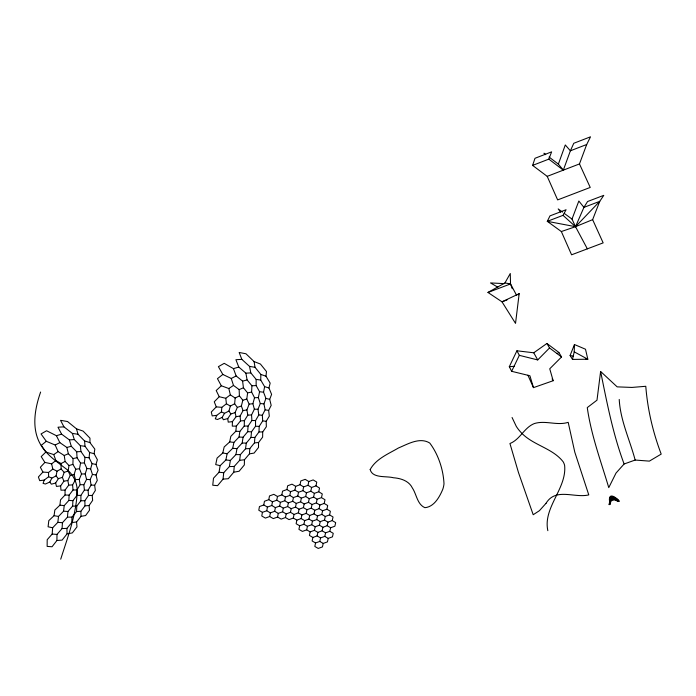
<?xml version="1.0" encoding="UTF-8"?>
<svg xmlns="http://www.w3.org/2000/svg" width="696" height="696" viewBox="0 0 696 696"><rect width="100%" height="100%" fill="white"/><g stroke="black" fill="none" stroke-linecap="round" stroke-linejoin="round"><path stroke-width="1.04" d="M233.769 472.21L234.221 466.442L239.659 460.326L240.381 454.61L245.531 448.781L246.288 443.108L250.969 437.462L251.5 431.807L255.536 426.248L255.554 420.567L258.799 414.981L257.999 409.222L260.295 403.532L258.355 397.616L259.582 391.735L256.128 385.567L256.163 379.416L250.804 372.882L249.533 366.392L241.843 359.362L239.163 352.463L245.966 353.777L254.066 361.555L260.417 364.034L266.481 371.542L265.994 376.223L270.161 383.122L268.943 387.959L271.597 394.38L269.7 399.33L271.188 405.376L268.656 410.414L269.317 416.138L266.203 421.263L266.342 426.726L262.714 431.955L262.618 437.158L258.547 442.543L258.512 447.476L254.075 453.087L249.446 453.853L244.453 459.778L244.34 464.963L239.111 471.244L233.769 472.21L228.253 478.726L223.051 479.118L217.561 485.66L212.75 485.234L213.489 478.213L219.023 472.253L220.145 465.659L225.861 459.986L227.131 453.775L232.716 448.294L233.9 442.412L239.032 437.027L239.842 431.433L244.261 426.039L244.374 420.662L247.82 415.138L246.906 409.927L249.133 404.159L246.802 399.034L247.602 392.892L243.443 387.785L242.591 381.13L236.153 375.962L233.456 368.645L224.216 363.338L218.396 366.653L222.833 374.448L231.255 378.476L233.482 385.419L239.146 389.595L239.398 395.876L242.834 400.235L241.364 406.012L243.052 410.596L240.111 416.017L240.494 420.88L236.37 426.074L235.822 431.259L230.828 436.331L229.706 441.899L224.173 446.962L222.79 452.965L217.065 458.107L215.716 464.589L220.145 465.659M89.941 442.604L89.967 438.167L83.12 431.111L76.473 428.814L67.529 421.524L60.552 420.332L63.936 426.848L72.384 433.434L78.03 434.26L84.564 440.942L89.941 442.604L94.83 449.103L94.091 453.696L97.405 459.76L95.987 464.467L98.093 470.183L96.048 474.977L97.283 480.397L94.656 485.286L95.343 490.454L92.203 495.448L92.638 500.38L89.071 505.522L89.514 510.203L85.608 515.553L81.023 516.328L76.569 521.991L76.978 526.898L72.341 532.91L67.051 533.867L62.127 540.096L56.924 540.505L52.043 546.76L47.145 546.404L47.197 539.731L52.183 534.032L52.652 527.768L57.846 522.339L58.516 516.432L63.597 511.186L64.206 505.609L68.852 500.459L69.104 495.143L73.019 489.993L72.602 484.894L75.525 479.631L74.072 474.698L75.751 469.217L72.889 464.38L73.08 458.551L68.382 453.748L66.859 447.45L59.856 442.613L56.419 435.705L46.58 430.754L41.047 433.947L46.293 441.29L55.175 445.031L58.107 451.6L64.232 455.497L65.111 461.448L69.008 465.546L68.095 471.035L70.261 475.368L67.843 480.527L68.704 485.138L65.076 490.088L65.032 495.013L60.508 499.867L59.934 505.157L54.853 510.003L54.062 515.701L48.798 520.625L48.094 526.794L52.652 527.768M56.924 540.505L56.976 534.432L62.066 528.56L62.44 522.713L67.46 517.137L67.938 511.499L72.61 506.105L72.923 500.642L77.021 495.343L76.882 489.993L80.162 484.686L79.257 479.413L81.528 473.985L79.501 468.721L80.562 463.084L77.047 457.742L76.708 451.782L71.288 446.284L69.4 439.898L61.605 434.147L57.994 427.214L63.936 426.848M249.446 453.853L249.829 448.546L254.466 442.874L254.875 437.445L259.008 431.938L259.182 426.378L262.697 420.95L262.34 415.225L265.132 409.814L263.941 403.88L265.915 398.425L263.558 392.205L264.619 386.663L260.748 380.068L260.826 374.422L255.04 367.314L254.066 361.555M67.051 533.867L66.92 528.386L71.801 522.539L71.949 517.111L76.569 511.543L76.76 506.157L80.919 500.772L80.884 495.404L84.407 490.097L83.851 484.712L86.565 479.396L85.182 473.941L86.939 468.53L84.381 462.936L85.034 457.359L80.936 451.539L80.353 445.71L74.315 439.576L72.384 433.434M240.111 416.017L236.109 416.695L232.42 421.619L232.29 426.143L236.37 426.074M572.477 359.423L574.217 351.845L574.461 344.537L585.501 349.227L587.815 359.232L572.477 359.423L570.102 355.491L574.461 344.537M223.051 479.118L223.729 472.715L229.384 466.581L230.367 460.421L235.918 454.592L236.979 448.65L242.182 443.013L243.061 437.253L247.672 431.711L248.089 426.074L251.9 420.506L251.552 414.938L254.362 409.239L252.909 403.671L254.545 397.729L251.621 392.074L251.909 385.784L247.106 379.938L245.897 373.178L238.771 367.044L235.909 359.702L241.843 359.362M221.833 407.351L216.282 406.873L211.297 412.006L212.193 415.895L216.734 415.364L221.432 411.875L221.833 407.351L226.409 403.784L225.791 398.295L230.341 394.841L228.827 388.533L221.311 385.758L217.456 378.659L222.833 374.448M236.109 416.695L235.057 412.624L237.336 407.386L234.639 403.75L235.17 398.051L239.398 395.876M81.023 516.328L80.884 511.29L84.982 505.87L84.86 500.72L88.47 495.456L88.088 490.184L91.089 485.008L90.158 479.596L92.438 474.437L90.637 468.826L92.081 463.64L89.088 457.768L89.61 452.513L85.043 446.293L84.564 440.942M507.019 299.941L501.999 301.829L519.173 293.66L515.527 323.396L501.999 301.829L487.966 292.45L504.939 282.941L510.272 273.511L510.525 283.942L512.265 288.727M600.613 371.473L596.994 400.174L587.267 407.604C591.174 435.113 600.848 461.117 608.765 487.626L616.021 473.062L624.112 463.997L635.152 460.047L649.368 461.126L661.2 454.097C652.926 432.225 647.602 409.579 645.784 386.289L631.942 387.428L617.161 386.863L600.613 371.473C606.973 402.758 612.898 433.965 624.112 463.997M332.236 520.582L333.053 516.98L329.582 514.909L325.293 516.467L321.804 514.405L317.515 515.962L314.009 513.883L309.711 515.449L306.188 513.37L301.89 514.936L298.34 512.856L294.043 514.422L290.476 512.334L286.178 513.9L282.593 511.812L278.287 513.387L274.676 511.29L270.37 512.865L266.742 510.768L262.435 512.343L261.766 516.006L265.394 518.094L269.683 516.519L273.293 518.598L277.582 517.032L281.167 519.112L285.456 517.546L289.023 519.616L293.312 518.059L296.861 520.121L301.142 518.563L304.674 520.625L308.946 519.068L312.46 521.13L316.732 519.581L320.23 521.635L324.501 520.086L327.973 522.13L332.236 520.582L335.69 522.635L334.872 526.211L330.626 527.751L327.172 525.715L322.909 527.263L319.438 525.228L315.184 526.768L311.695 524.732L307.432 526.272L303.917 524.236L299.654 525.784L296.122 523.731L296.861 520.121M263.784 504.965L264.454 501.259L268.795 499.667L272.44 501.799L276.782 500.207L280.41 502.338L284.742 500.755L288.353 502.877L292.677 501.294L296.27 503.408L300.594 501.833L304.161 503.947L308.485 502.364L312.034 504.478L316.349 502.903L319.882 505.009L324.197 503.434L327.712 505.54L326.902 509.194L322.596 510.76L319.09 508.672L314.783 510.238L311.26 508.15L306.953 509.716L303.404 507.628L299.089 509.194L295.522 507.097L291.206 508.672L287.622 506.566L283.307 508.141L279.696 506.035L275.381 507.619L271.753 505.505L267.429 507.088L263.784 504.965L259.451 506.558L258.79 510.246L262.435 512.343M266.742 510.768L267.429 507.088M268.795 499.667L269.491 495.935L273.841 494.334L277.486 496.483L281.837 494.891L285.464 497.031L289.814 495.439L293.416 497.579L297.766 495.987L301.351 498.127L305.692 496.535L309.259 498.667L313.591 497.083L317.141 499.206L321.474 497.623L325.006 499.745L324.197 503.434M269.683 516.519L270.37 512.865M271.753 505.505L272.44 501.799M274.676 511.29L275.381 507.619M276.782 500.207L277.486 496.483M277.582 517.032L278.287 513.387M279.696 506.035L280.41 502.338M281.837 494.891L282.559 491.141L286.926 489.54L290.554 491.698L294.913 490.106L298.514 492.255L302.873 490.663L306.457 492.812L310.816 491.219L314.383 493.36L318.733 491.767L322.283 493.908L321.474 497.623M282.593 511.812L283.307 508.141M284.742 500.755L285.464 497.031M286.926 489.54L287.657 485.773L292.033 484.164L295.661 486.339L300.037 484.738L303.639 486.904L308.015 485.303L311.599 487.47L315.967 485.869L319.534 488.027L318.733 491.767M285.456 517.546L286.178 513.9M287.622 506.566L288.353 502.877M289.814 495.439L290.554 491.698M290.476 512.334L291.206 508.672M292.677 501.294L293.416 497.579M294.913 490.106L295.661 486.339M293.312 518.059L294.043 514.422M295.522 507.097L296.27 503.408M297.766 495.987L298.514 492.255M300.037 484.738L300.794 480.953L305.187 479.344L308.789 481.528L313.174 479.918L316.758 482.093L315.967 485.869M68.095 471.035L64.18 472.375L62.405 477.36L58.333 478.683L56.072 475.899L57.028 471.192L61.1 468.947L61.074 463.545L55.88 460.552L53.731 454.584L45.884 452.017L41.299 445.327L46.293 441.29M298.34 512.856L299.089 509.194M300.594 501.833L301.351 498.127M302.873 490.663L303.639 486.904M299.654 525.784L298.915 529.369L302.421 531.396L306.675 529.856L310.164 531.883L314.409 530.343L317.881 532.362L322.126 530.822L325.58 532.84L329.817 531.309L333.254 533.327L332.453 536.86L328.225 538.382L324.788 536.381L320.56 537.912L317.106 535.911L312.878 537.442L309.407 535.433L310.164 531.883M301.142 518.563L301.89 514.936M303.404 507.628L304.161 503.947M305.692 496.535L306.457 492.812M308.015 485.303L308.789 481.528M303.917 524.236L304.674 520.625M306.188 513.37L306.953 509.716M308.485 502.364L309.259 498.667M310.816 491.219L311.599 487.47M306.675 529.856L307.432 526.272M308.946 519.068L309.711 515.449M311.26 508.15L312.034 504.478M313.591 497.083L314.383 493.36M609.261 504.609L609.478 503.591A44.892 33.26 -23.1 0 0 609.87 501.059C608.487 493.629 616.813 497.631 618.979 501.155M311.695 524.732L312.46 521.13M314.009 513.883L314.783 510.238M316.349 502.903L317.141 499.206M312.878 537.442L312.113 540.966L315.566 542.958L319.786 541.436L323.222 543.419L327.433 541.897L328.225 538.382M314.409 530.343L315.184 526.768M316.732 519.581L317.515 515.962M319.09 508.672L319.882 505.009M315.566 542.958L314.81 546.456L318.237 548.431L322.439 546.917L323.222 543.419M317.106 535.911L317.881 532.362M319.438 525.228L320.23 521.635M321.804 514.405L322.596 510.76M319.786 541.436L320.56 537.912M322.126 530.822L322.909 527.263M324.501 520.086L325.293 516.467M324.788 536.381L325.58 532.84M327.172 525.715L327.973 522.13M329.582 514.909L330.391 511.282L326.902 509.194M329.817 531.309L330.626 527.751M216.734 415.364L215.273 418.827L217.544 419.488L222.137 417.409L224.53 413.32L228.932 411.031L230.367 406.072L234.639 403.75M40.62 392.039C34.8 408.665 31.233 428.405 40.542 444.492C46.31 454.488 55.993 461.109 64.946 467.999C72.984 473.532 77.813 482.963 77.152 492.768C75.968 515.719 67.582 537.503 60.717 559.192M532.605 165.404L534.989 158.288L551.632 151.85L548.813 159.132L532.605 165.404L547.213 176.358L557.653 199.909L590.225 187.441L579.472 163.934L586.693 144.498L590.521 136.808L573.774 143.28L570.381 150.806L563.325 170.155L548.813 159.132M55.88 460.552L51.635 463.858L52.809 469.052L48.555 472.471L48.607 476.76L44.222 480.101L43.082 483.398L45.44 484.007L49.86 482.006L51.869 478.1L56.072 475.899M609.948 504.365L610.157 503.765A34.478 25.482 -23.7 0 0 610.575 502.408L611.218 500.824L613.55 500.05A5.02 3.654 -24.8 0 1 614.69 499.989L618.283 501.398M563.325 170.155L558.366 164.117L565.291 144.959L570.381 150.806L586.693 144.498M563.02 215.342L575.514 226.687L572.008 219.092L578.837 201.022L583.927 207.373L575.514 226.687L561.35 231.542L547.3 221.337L549.988 215.873L566.109 209.722L563.02 215.342L547.3 221.337L575.514 226.687L592.635 219.649L599.752 201.344L603.789 195.341L587.554 201.536L583.927 207.373L599.752 201.344L575.514 226.687L587.346 248.855M533.467 387.637L529.917 375.77L511.647 371.307L509.307 366.696L516.919 350.793L533.754 352.785L546.917 343.476L558.871 352.437L561.55 356.961L549.744 368.784L553.155 380.721L533.467 387.637L527.925 375.222M511.647 371.307L519.329 355.343L516.919 350.793M49.86 482.006L51.356 484.19L55.645 483.033L58.333 478.683M222.137 417.409L223.39 419.731L227.757 418.548L230.881 413.981L235.057 412.624M65.076 490.088L60.97 490.193L60.648 485.904L63.875 481.206L67.843 480.527M518.111 294.913L519.173 293.66M48.555 472.471L42.917 472.071L38.402 476.969L39.698 480.649L44.222 480.101M51.635 463.858L44.883 462.422L40.359 467.268L42.917 472.071M225.791 398.295L219.24 396.72L214.246 401.792L216.282 406.873M519.329 355.343L537.712 359.928L549.527 347.974L546.917 343.476M45.884 452.017L41.212 456.602L44.883 462.422M221.311 385.758L216.204 390.543L219.24 396.72M557.113 353.655L558.871 352.437M53.731 454.584L58.107 451.6M228.827 388.533L233.482 385.419M61.074 463.545L65.111 461.448M55.175 445.031L59.856 442.613M231.255 378.476L236.153 375.962M64.232 455.497L68.382 453.748M239.146 389.595L243.443 387.785M547.213 176.358L579.472 163.934M487.966 292.45L510.525 283.942L516.554 295.226M237.336 407.386L241.364 406.012M242.834 400.235L246.802 399.034M69.008 465.546L72.889 464.38M233.456 368.645L238.771 367.044M56.419 435.705L61.605 434.147M242.591 381.13L247.106 379.938M66.859 447.45L71.288 446.284M247.602 392.892L251.621 392.074M73.08 458.551L77.047 457.742M243.052 410.596L246.906 409.927M70.261 475.368L74.072 474.698M75.751 469.217L79.501 468.721M249.133 404.159L252.909 403.671M60.648 485.904L56.463 486.426L55.645 483.033M232.42 421.619L228.227 422.133L227.757 418.548M71.801 522.539L76.569 521.991M239.659 460.326L244.453 459.778M84.982 505.87L89.071 505.522M254.466 442.874L258.547 442.543M509.307 366.696L514.579 366.279M69.4 439.898L74.315 439.576M68.704 485.138L72.602 484.894M245.897 373.178L250.804 372.882M75.525 479.631L79.257 479.413M76.569 511.543L80.884 511.29M240.494 420.88L244.374 420.662M76.708 451.782L80.936 451.539M247.82 415.138L251.552 414.938M245.531 448.781L249.829 448.546M251.909 385.784L256.128 385.567M80.562 463.084L84.381 462.936M62.066 528.56L66.92 528.386M254.545 397.729L258.355 397.616M229.384 466.581L234.221 466.442M81.528 473.985L85.182 473.941M80.919 500.772L84.86 500.72M254.362 409.239L257.999 409.222M250.969 437.462L254.875 437.445M67.46 517.137L71.949 517.111M88.47 495.456L92.203 495.448M73.019 489.993L76.882 489.993M235.918 454.592L240.381 454.61M259.008 431.938L262.714 431.955M80.162 484.686L83.851 484.712M244.261 426.039L248.089 426.074M72.61 506.105L76.76 506.157M251.9 420.506L255.554 420.567M77.021 495.343L80.884 495.404M242.182 443.013L246.288 443.108M84.407 490.097L88.088 490.184M247.672 431.711L251.5 431.807M65.032 495.013L69.104 495.143M255.536 426.248L259.182 426.378M235.822 431.259L239.842 431.433M68.852 500.459L72.923 500.642M504.208 283.62L490.506 282.933L497.875 287.204M508.419 283.837L510.525 283.942L504.939 282.941M239.032 437.027L243.061 437.253M86.565 479.396L90.158 479.596M258.799 414.981L262.34 415.225M63.597 511.186L67.938 511.499M91.089 485.008L94.656 485.286M86.939 468.53L90.637 468.826M57.846 522.339L62.44 522.713M52.183 534.032L56.976 534.432M232.716 448.294L236.979 448.65M262.697 420.95L266.203 421.263M260.295 403.532L263.941 403.88M225.861 459.986L230.367 460.421M219.023 472.253L223.729 472.715M85.034 457.359L89.088 457.768M59.934 505.157L64.206 505.609M259.582 391.735L263.558 392.205M229.706 441.899L233.9 442.412M80.353 445.71L85.043 446.293M256.163 379.416L260.748 380.068M92.438 474.437L96.048 474.977M54.062 515.701L58.516 516.432M249.533 366.392L255.04 367.314M265.132 409.814L268.656 410.414M222.79 452.965L227.131 453.775M570.102 355.491L573.226 356.152M585.727 358.797L587.815 359.232L574.217 351.845M92.081 463.64L95.987 464.467M265.915 398.425L269.7 399.33M89.61 452.513L94.091 453.696M264.619 386.663L268.943 387.959M260.826 374.422L265.994 376.223M48.607 476.76L51.869 478.1M221.432 411.875L224.53 413.32M52.809 469.052L57.028 471.192M226.409 403.784L230.367 406.072M230.341 394.841L235.17 398.051M562.507 212.097L558.192 208.913L560.602 212.123M564.238 213.368L572.008 219.092M549.527 347.974L561.55 356.961M545.699 154.477L544.002 153.198L545.203 154.677M549.074 157.052L558.366 164.117M618.457 501.337L615.481 499.519L612.645 499.284A4.254 3.106 -24.8 0 0 611.723 499.528L610.749 500.276L610.331 502.086A44.631 33.077 -23.2 0 1 609.783 504.426M618.631 501.277L614.986 498.841L611.218 498.701A1.035 0.757 -24.9 0 0 610.705 499.136L610.035 502.416A43.9 32.512 -23.2 0 1 609.609 504.487M618.805 501.216C616.247 497.527 608.565 495.378 609.887 502.295A36.61 27.048 -23.4 0 1 609.435 504.548M619.144 501.094C615.447 496.7 608.026 491.959 609.592 501.79A41.577 30.763 -23.2 0 1 609.087 504.67M61.1 468.947L64.18 472.375M228.932 411.031L230.881 413.981M552.119 378.868L553.155 380.721M533.754 352.785L537.712 359.928M592.635 219.649L603.154 242.878L571.581 254.806L561.35 231.542M547.839 530.674C542.819 507.462 566.84 488.723 564.647 465.572A22.968 17.478 -23.3 0 0 563.142 461.752C552.137 447.632 531.97 445.179 520.277 431.624A61.84 48.398 -27.5 0 1 516.284 426.37L512.065 417.496M62.405 477.36L63.875 481.206M635.152 460.047C629.819 439.863 620.362 420.532 619.222 399.443M76.473 428.814L78.03 434.26M370.168 469.556C372.56 478.587 386.141 475.786 393.449 477.752C400.748 478.309 408.856 480.797 412.319 487.887C416.608 494.247 417.182 504.4 424.925 507.68C434.104 506.871 439.489 497.075 442.734 489.41A34.565 27.161 -16.6 0 0 443.996 483.816C443.343 469.591 438.289 454.331 429.736 443.021C419.758 436.879 407.882 444.048 398.443 447.989C388.411 453.87 375.918 458.89 370.168 469.556M546.029 503.312L539.4 510.707L533.197 514.736L518.459 472.48L509.942 443.526C520.095 439.55 524.158 427.57 534.293 423.577C545.368 420.062 557.122 425.891 568.197 422.341L574.792 452.148L588.781 494.899C574.591 498.388 555.678 487.296 546.029 503.312"/></g></svg>
